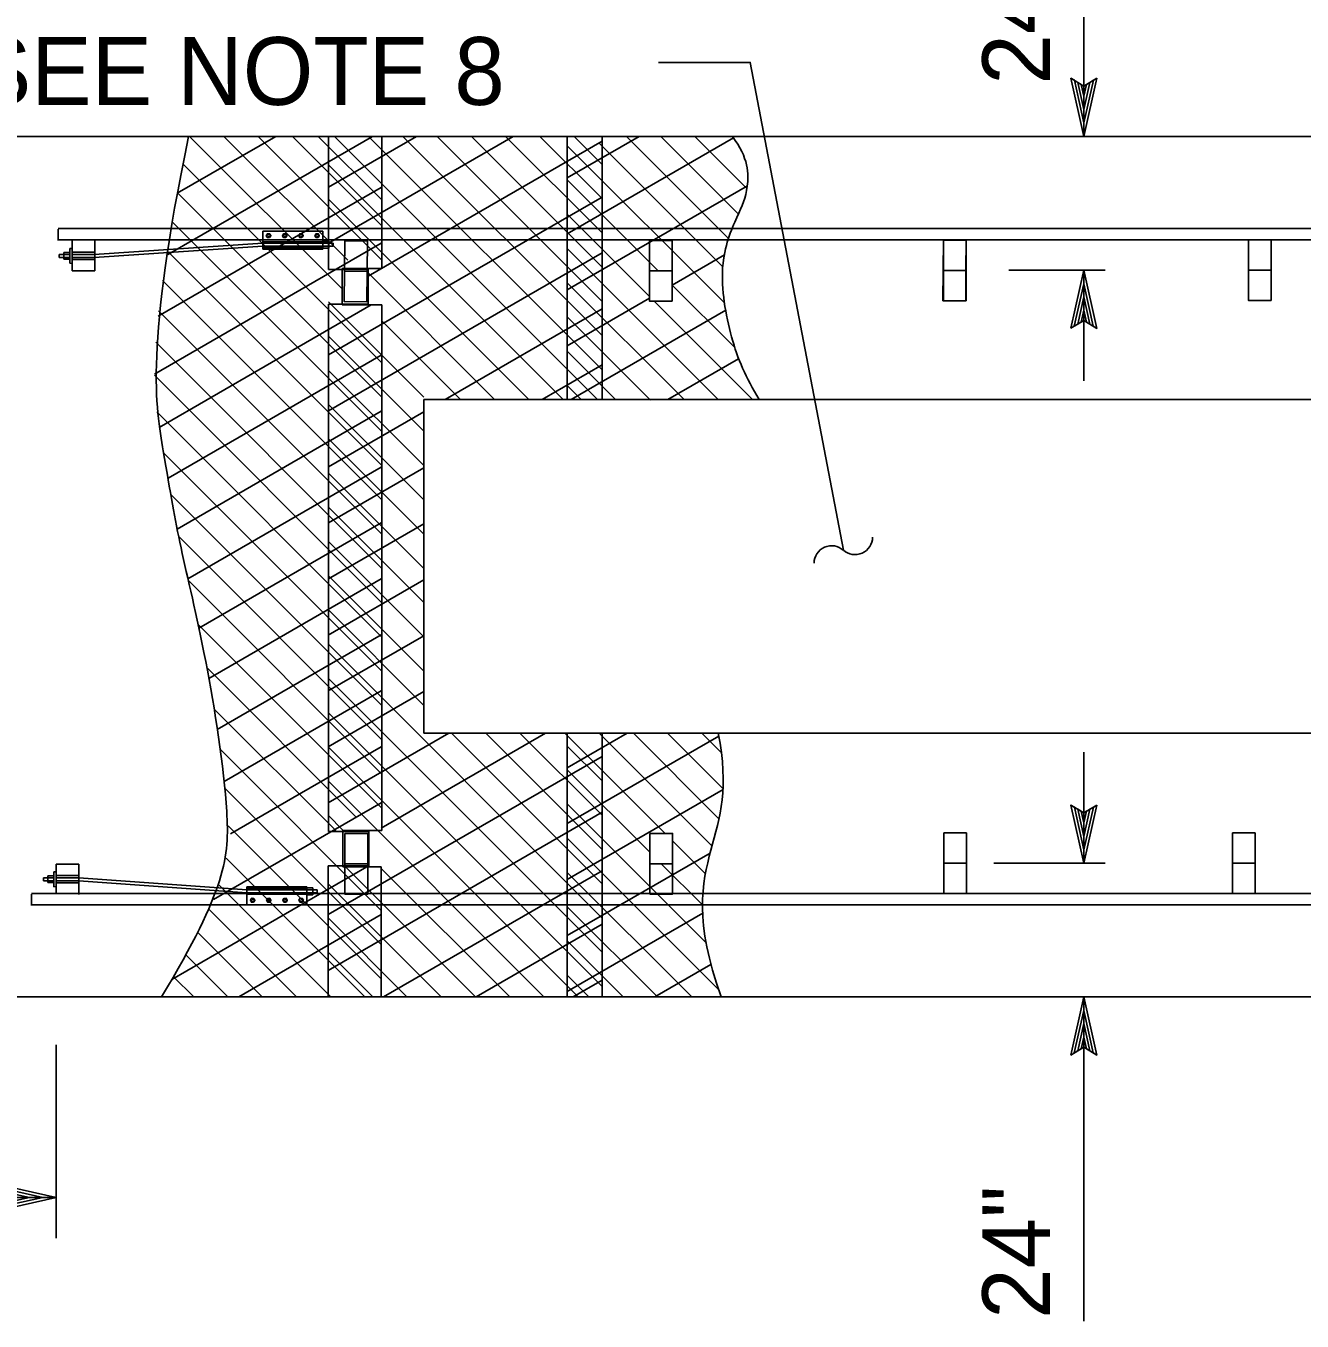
# Model space of a CAD drawing. Extents: x -893 to 867, y -474 to 712.
# Drawn here: x -588.6 to -456.8, y 253.3 to 387 of the extents above; entities that cross this region are included whole.
import ezdxf

# ---------------------------------------------------------------- set-up
doc = ezdxf.new("R2010")
doc.units = 0
for name, color, linetype in [('11 Undefined', 7, 'Continuous'), ('tcd_MISC', 7, 'Continuous'), ('tcd_RAILING', 7, 'Continuous'), ('tcd_RAILING-anno', 7, 'Continuous')]:
    doc.layers.add(name, color=color, linetype=linetype)

msp = doc.modelspace()

# ---------------------------------------------------------------- linework, layer by layer
at = {"layer": '11 Undefined'}
for p, q in [((-574.06, 363.27), (-552.75, 375.57)), ((-572.93, 369.7), (-562.75, 375.57)), ((-571.65, 375.57), (-555.91, 359.83)), ((-568.11, 375.57), (-555.32, 362.78)), ((-564.58, 375.57), (-551.81, 362.81)), ((-561.04, 375.57), (-551.81, 366.34)), ((-558.36, 375.57), (-551.81, 369.02)), ((-557.31, 364.56), (-538.23, 375.57)), ((-557.31, 370.33), (-548.23, 375.57)), ((-556.7, 375.57), (-529.55, 348.42)), ((-553.21, 361.15), (-529.07, 375.09)), ((-553.17, 375.57), (-529.07, 351.47)), ((-549.63, 375.57), (-529.07, 355.01)), ((-546.1, 375.57), (-529.07, 358.54)), ((-542.56, 375.57), (-529.07, 362.08)), ((-539.03, 375.57), (-529.07, 365.61)), ((-535.49, 375.57), (-529.07, 369.15)), ((-532.66, 371.28), (-525.23, 375.57)), ((-532.66, 365.51), (-515.49, 375.42)), ((-532.66, 374.61), (-516.39, 358.35)), ((-531.95, 375.57), (-529.07, 372.68)), ((-529.37, 374.86), (-516.57, 362.06)), ((-526.54, 375.57), (-516, 365.03)), ((-523.01, 375.57), (-514.99, 367.55)), ((-519.47, 375.57), (-514.1, 370.2)), ((-572.33, 372.72), (-551.81, 352.2)), ((-557.31, 372.64), (-533.08, 348.42)), ((-574.91, 357), (-551.86, 370.31)), ((-532.66, 371.08), (-523.26, 361.68)), ((-532.66, 359.73), (-514.06, 370.47)), ((-572.91, 369.76), (-551.81, 348.67)), ((-557.31, 353.01), (-529.07, 369.31)), ((-557.31, 369.1), (-536.62, 348.42)), ((-573.47, 366.78), (-551.81, 345.13)), ((-532.66, 367.54), (-524.16, 359.04)), ((-575.28, 351.02), (-551.86, 364.54)), ((-573.98, 363.76), (-551.81, 341.59)), ((-532.66, 364.01), (-517.07, 348.42)), ((-557.31, 347.24), (-529.07, 363.54)), ((-521.81, 360.22), (-516.41, 363.34)), ((-553.21, 361.48), (-540.16, 348.42)), ((-574.45, 360.69), (-551.81, 338.06)), ((-532.66, 360.47), (-520.6, 348.42)), ((-521.81, 360.23), (-515.38, 353.8)), ((-557.31, 358.5), (-547.48, 348.67)), ((-532.66, 353.96), (-524.16, 358.87)), ((-523.67, 358.55), (-513.53, 348.42)), ((-574.85, 357.56), (-551.86, 334.57)), ((-574.79, 345.52), (-552.89, 358.17)), ((-545.26, 348.42), (-529.07, 357.77)), ((-532.66, 356.94), (-524.05, 348.33)), ((-532.26, 348.42), (-516.28, 357.64)), ((-551.81, 356.54), (-543.69, 348.42)), ((-575.15, 354.32), (-551.86, 331.04)), ((-557.31, 354.96), (-547.48, 345.14)), ((-573.88, 340.28), (-551.86, 352.99)), ((-532.66, 353.4), (-527.67, 348.42)), ((-535.26, 348.42), (-529.07, 351.99)), ((-522.26, 348.42), (-514.98, 352.62)), ((-575.28, 350.92), (-551.86, 327.5)), ((-557.31, 351.42), (-547.48, 341.6)), ((-532.66, 349.86), (-531.21, 348.42)), ((-557.31, 347.89), (-547.48, 338.07)), ((-575.05, 347.15), (-551.86, 323.97)), ((-572.93, 335.05), (-551.86, 347.22)), ((-557.31, 341.46), (-547.48, 347.14)), ((-557.31, 344.35), (-547.48, 334.53)), ((-574.34, 342.9), (-551.86, 320.43)), ((-571.82, 329.92), (-551.86, 341.44)), ((-557.31, 335.69), (-547.48, 341.36)), ((-557.31, 340.82), (-547.48, 330.99)), ((-573.59, 338.62), (-551.86, 316.9)), ((-557.36, 337.33), (-547.48, 327.46)), ((-570.69, 324.8), (-551.86, 335.67)), ((-557.31, 329.92), (-547.48, 335.59)), ((-572.77, 334.27), (-551.86, 313.36)), ((-557.36, 333.8), (-547.48, 323.92)), ((-557.36, 330.26), (-547.48, 320.39)), ((-571.78, 329.74), (-551.86, 309.82)), ((-569.67, 319.62), (-551.86, 329.89)), ((-557.36, 324.11), (-547.48, 329.81)), ((-557.36, 326.73), (-547.48, 316.85)), ((-570.77, 325.19), (-551.86, 306.29)), ((-568.79, 314.35), (-551.86, 324.12)), ((-557.36, 318.34), (-547.48, 324.04)), ((-557.36, 323.19), (-529.07, 294.9)), ((-569.88, 320.77), (-554.41, 305.29)), ((-557.36, 319.65), (-529.07, 291.37)), ((-568.09, 308.98), (-551.86, 318.35)), ((-557.36, 312.57), (-547.48, 318.27)), ((-569.12, 316.47), (-556.57, 303.92)), ((-557.36, 316.12), (-529.07, 287.83)), ((-557.36, 306.79), (-544.89, 313.99)), ((-551.86, 304.19), (-534.89, 313.99)), ((-544.62, 313.99), (-529.07, 298.44)), ((-541.08, 313.99), (-529.07, 301.97)), ((-537.55, 313.99), (-529.07, 305.51)), ((-532.9, 313.99), (-522.54, 303.63)), ((-532.66, 310.41), (-526.46, 313.99)), ((-532.66, 304.64), (-517, 313.67)), ((-529.37, 313.99), (-517.71, 302.33)), ((-525.83, 313.99), (-516.99, 305.14)), ((-522.3, 313.99), (-516.56, 308.25)), ((-518.76, 313.99), (-516.73, 311.96)), ((-568.49, 312.31), (-551.86, 295.68)), ((-567.42, 303.59), (-551.86, 312.57)), ((-557.36, 312.58), (-531.53, 286.76)), ((-557.36, 295.25), (-529.07, 311.58)), ((-532.66, 312.63), (-529.07, 309.05)), ((-532.66, 310.21), (-524.13, 301.68)), ((-557.36, 309.05), (-535.07, 286.76)), ((-568.01, 308.3), (-551.86, 292.15)), ((-532.66, 298.86), (-516.56, 308.16)), ((-569.18, 296.81), (-551.86, 306.8)), ((-532.66, 306.67), (-518.31, 292.33)), ((-557.36, 289.47), (-529.07, 305.81)), ((-557.36, 305.51), (-555.83, 303.98)), ((-567.68, 304.42), (-551.86, 288.61)), ((-532.66, 303.14), (-517.02, 287.5)), ((-521.78, 302.87), (-518.38, 299.47)), ((-567.87, 301.08), (-553.55, 286.76)), ((-532.66, 293.09), (-517.9, 301.61)), ((-573.48, 288.55), (-553.34, 300.17)), ((-555.55, 300.17), (-542.14, 286.76)), ((-551.86, 300.02), (-538.6, 286.76)), ((-551.63, 286.76), (-529.07, 299.78)), ((-532.66, 299.6), (-519.81, 286.76)), ((-522.95, 300.5), (-518.67, 296.22)), ((-568.6, 298.28), (-557.08, 286.76)), ((-557.36, 298.44), (-545.67, 286.76)), ((-569.63, 295.77), (-560.62, 286.76)), ((-532.66, 296.07), (-523.35, 286.76)), ((-566.58, 286.76), (-551.86, 295.25)), ((-557.36, 294.91), (-549.21, 286.76)), ((-542.06, 286.76), (-529.07, 294.26)), ((-532.66, 287.32), (-518.66, 295.4)), ((-570.79, 293.4), (-564.15, 286.76)), ((-532.66, 292.53), (-526.88, 286.76)), ((-572.03, 291.1), (-567.69, 286.76)), ((-557.36, 291.37), (-552.74, 286.76)), ((-523.62, 286.76), (-517.82, 290.11)), ((-573.31, 288.84), (-571.23, 286.76)), ((-532.66, 289), (-530.42, 286.76)), ((-532.06, 286.76), (-529.07, 288.48))]:
    msp.add_line(p, q, dxfattribs=at)
for points in [[(-571.75, 375.57), (-576.28, 353.97), (-574.01, 341.15), (-572.81, 333.75), (-569.99, 322.51), (-567.18, 304.56), (-567.88, 297.89), (-574.54, 286.76)], [(-515.6, 375.57), (-513.94, 373.37), (-513.87, 369.95), (-514.96, 367.68), (-517.21, 362.5), (-515.87, 354.5), (-514.24, 350.67), (-512.83, 348.42)], [(-517.07, 313.99), (-515.93, 308.26), (-517.89, 302.43), (-519.59, 294.56), (-516.76, 286.76)]]:
    msp.add_open_spline(points, degree=3, dxfattribs=at)
at = {"layer": 'tcd_MISC'}
for p, q in [((-642.42, 375.57), (-431.67, 375.57)), ((-557.31, 375.57), (-557.31, 361.82)), ((-551.81, 375.57), (-551.81, 361.92)), ((-532.66, 348.42), (-532.66, 375.57)), ((-529.07, 348.42), (-529.07, 375.57)), ((-557.31, 361.82), (-553.21, 361.82)), ((-555.91, 361.92), (-555.91, 358.17)), ((-555.91, 361.92), (-551.81, 361.92)), ((-553.21, 361.82), (-553.21, 358.27)), ((-557.31, 358.27), (-553.21, 358.27)), ((-557.31, 358.27), (-557.31, 303.82)), ((-555.91, 358.17), (-551.81, 358.17)), ((-551.81, 358.17), (-551.81, 303.92)), ((-532.66, 286.76), (-532.66, 313.99)), ((-529.07, 286.76), (-529.07, 313.99)), ((-557.31, 303.82), (-553.13, 303.82)), ((-555.83, 303.92), (-555.83, 300.17)), ((-555.83, 303.92), (-551.81, 303.92)), ((-553.13, 303.82), (-553.13, 300.27)), ((-557.36, 300.27), (-553.13, 300.27)), ((-557.36, 300.27), (-557.36, 286.76)), ((-555.83, 300.17), (-551.86, 300.17)), ((-551.86, 300.17), (-551.86, 286.77)), ((-642.42, 286.76), (-431.62, 286.75))]:
    msp.add_line(p, q, dxfattribs=at)
at = {"layer": 'tcd_RAILING'}
for p, q in [((-585.24, 366.07), (-429.6, 366.07)), ((-585.24, 365.98), (-585.24, 364.81)), ((-564.09, 365.78), (-564.09, 363.93)), ((-564.09, 365.78), (-557.91, 365.78)), ((-557.91, 365.78), (-557.91, 363.93)), ((-585.24, 364.9), (-429.6, 364.9)), ((-584.02, 364.01), (-584.03, 362.47)), ((-583.77, 364.01), (-584.02, 364.01)), ((-583.78, 364.81), (-583.78, 361.69)), ((-581.5, 363.62), (-583.78, 363.62)), ((-564.09, 364.55), (-581.5, 363.39)), ((-564.09, 364.24), (-581.5, 363.08)), ((-581.43, 364.81), (-581.43, 361.68)), ((-564.09, 363.93), (-564.09, 364.86)), ((-564.09, 364.55), (-557.91, 364.55)), ((-564.09, 364.24), (-557.91, 364.24)), ((-564.09, 364.08), (-557.91, 364.08)), ((-564.09, 363.93), (-557.91, 363.93)), ((-564.08, 364.7), (-557.91, 364.7)), ((-557.91, 364.74), (-557.29, 364.74)), ((-557.91, 364.69), (-557.91, 364.1)), ((-557.91, 364.55), (-556.83, 364.55)), ((-557.91, 364.24), (-556.83, 364.24)), ((-557.91, 364.05), (-557.29, 364.04)), ((-557.29, 364.04), (-557.29, 364.74)), ((-556.83, 364.24), (-556.83, 364.55)), ((-585.11, 363.39), (-585.11, 363.08)), ((-584.03, 363.39), (-585.11, 363.39)), ((-584.02, 363.08), (-585.11, 363.08)), ((-584.64, 363.59), (-584.64, 362.89)), ((-584.03, 363.59), (-584.64, 363.59)), ((-584.03, 362.89), (-584.64, 362.89)), ((-584.02, 362.95), (-584.03, 363.53)), ((-583.78, 362.46), (-584.03, 362.47)), ((-581.5, 363.39), (-583.78, 363.39)), ((-581.5, 363.08), (-583.78, 363.08)), ((-581.5, 362.85), (-583.78, 362.85)), ((-581.43, 361.68), (-583.78, 361.69)), ((-547.48, 348.42), (-429.25, 348.42)), ((-547.48, 313.99), (-547.48, 348.42)), ((-547.48, 313.99), (-429.25, 313.99)), ((-585.42, 299.68), (-585.67, 299.68)), ((-585.67, 298.13), (-585.67, 299.68)), ((-585.42, 297.35), (-585.42, 300.46)), ((-583.08, 300.46), (-585.42, 300.46)), ((-583.08, 297.33), (-583.08, 300.46)), ((-586.75, 298.75), (-586.75, 299.06)), ((-585.67, 299.06), (-586.75, 299.06)), ((-585.67, 298.75), (-586.75, 298.75)), ((-586.29, 298.56), (-586.29, 299.25)), ((-585.67, 299.25), (-586.29, 299.25)), ((-585.67, 298.56), (-586.29, 298.56)), ((-585.67, 299.2), (-585.67, 298.62)), ((-585.42, 298.14), (-585.67, 298.13)), ((-583.08, 299.29), (-585.42, 299.29)), ((-583.08, 299.06), (-585.42, 299.06)), ((-583.08, 298.75), (-585.42, 298.75)), ((-583.08, 298.52), (-585.42, 298.52)), ((-565.73, 297.82), (-583.08, 299.06)), ((-565.73, 297.5), (-583.08, 298.75)), ((-565.73, 296.27), (-565.73, 298.12)), ((-565.73, 298.12), (-559.55, 298.12)), ((-565.73, 298.12), (-565.73, 297.2)), ((-559.55, 296.27), (-559.55, 298.12)), ((-587.99, 297.43), (-401.36, 297.43)), ((-587.99, 297.37), (-587.99, 296.2)), ((-565.73, 297.97), (-559.55, 297.97)), ((-565.73, 297.81), (-559.55, 297.82)), ((-565.73, 297.5), (-559.55, 297.5)), ((-565.73, 297.35), (-559.55, 297.35)), ((-559.55, 298), (-558.94, 298.01)), ((-559.55, 297.37), (-559.55, 297.95)), ((-559.55, 297.82), (-558.47, 297.81)), ((-559.55, 297.5), (-558.47, 297.51)), ((-559.55, 297.31), (-558.94, 297.31)), ((-558.94, 298.01), (-558.94, 297.31)), ((-558.47, 297.81), (-558.47, 297.51)), ((-587.99, 296.26), (-401.36, 296.26)), ((-565.73, 296.27), (-559.55, 296.27))]:
    msp.add_line(p, q, dxfattribs=at)
for points in [[(-563.39, 365.52), (-563.73, 365.31), (-563.74, 365.32), (-563.41, 365.52)], [(-563.41, 365.52), (-563.74, 365.32), (-563.62, 365.52), (-563.62, 365.52)], [(-563.28, 365.33), (-563.62, 365.12), (-563.73, 365.31), (-563.39, 365.52)], [(-563.27, 365.32), (-563.6, 365.12), (-563.62, 365.12), (-563.28, 365.33)], [(-563.39, 365.12), (-563.39, 365.12), (-563.6, 365.12), (-563.27, 365.32)], [(-561.61, 365.33), (-561.95, 365.12), (-562.06, 365.31), (-561.72, 365.52)], [(-561.72, 365.52), (-562.06, 365.31), (-562.06, 365.32), (-561.74, 365.52)], [(-561.74, 365.52), (-562.06, 365.32), (-561.95, 365.52), (-561.95, 365.52)], [(-561.61, 365.32), (-561.93, 365.12), (-561.95, 365.12), (-561.61, 365.33)], [(-561.72, 365.12), (-561.72, 365.12), (-561.93, 365.12), (-561.61, 365.32)], [(-559.94, 365.33), (-560.28, 365.12), (-560.39, 365.31), (-560.05, 365.52)], [(-560.05, 365.52), (-560.39, 365.31), (-560.39, 365.32), (-560.07, 365.52)], [(-560.07, 365.52), (-560.39, 365.32), (-560.28, 365.52), (-560.28, 365.52)], [(-559.93, 365.32), (-560.25, 365.12), (-560.28, 365.12), (-559.94, 365.33)], [(-560.05, 365.12), (-560.05, 365.12), (-560.25, 365.12), (-559.93, 365.32)], [(-558.37, 365.52), (-558.71, 365.31), (-558.72, 365.32), (-558.4, 365.52)], [(-558.4, 365.52), (-558.72, 365.32), (-558.6, 365.52), (-558.6, 365.52)], [(-558.27, 365.33), (-558.6, 365.12), (-558.71, 365.31), (-558.37, 365.52)], [(-558.26, 365.32), (-558.58, 365.12), (-558.6, 365.12), (-558.27, 365.33)], [(-558.37, 365.12), (-558.37, 365.12), (-558.58, 365.12), (-558.26, 365.32)], [(-555.64, 364.79), (-553.29, 364.77), (-553.32, 361.64), (-555.67, 361.66)], [(-524.16, 361.68), (-521.81, 361.68), (-521.81, 364.81), (-524.16, 364.81)], [(-493.82, 364.87), (-491.47, 364.85), (-491.5, 361.73), (-493.84, 361.74)], [(-493.82, 361.74), (-491.47, 361.74), (-491.47, 364.87), (-493.82, 364.87)], [(-462.33, 364.9), (-459.99, 364.9), (-459.99, 361.77), (-462.33, 361.77)], [(-553.32, 361.64), (-555.67, 361.66), (-555.69, 358.53), (-553.34, 358.51)], [(-521.81, 358.55), (-524.16, 358.55), (-524.16, 361.68), (-521.81, 361.68)], [(-491.5, 361.73), (-493.84, 361.74), (-493.87, 358.61), (-491.52, 358.6)], [(-491.47, 358.61), (-493.82, 358.61), (-493.82, 361.74), (-491.47, 361.74)], [(-459.99, 361.77), (-462.33, 361.77), (-462.33, 358.64), (-459.99, 358.64)], [(-555.61, 300.48), (-553.26, 300.48), (-553.26, 303.61), (-555.61, 303.61)], [(-555.61, 303.61), (-553.26, 303.61), (-553.26, 300.48), (-555.61, 300.48)], [(-524.13, 303.63), (-521.78, 303.63), (-521.78, 300.5), (-524.13, 300.5)], [(-493.79, 303.69), (-491.44, 303.69), (-491.44, 300.56), (-493.79, 300.56)], [(-493.79, 303.69), (-491.44, 303.69), (-491.44, 300.56), (-493.79, 300.56)], [(-463.98, 303.69), (-461.63, 303.69), (-461.63, 300.56), (-463.98, 300.56)], [(-553.26, 297.35), (-555.61, 297.35), (-555.61, 300.48), (-553.26, 300.48)], [(-553.26, 300.48), (-555.61, 300.48), (-555.61, 297.35), (-553.26, 297.35)], [(-521.78, 300.5), (-524.13, 300.5), (-524.13, 297.37), (-521.78, 297.37)], [(-491.44, 300.56), (-493.79, 300.56), (-493.79, 297.43), (-491.44, 297.43)], [(-491.44, 300.56), (-493.79, 300.56), (-493.79, 297.43), (-491.44, 297.43)], [(-461.63, 300.56), (-463.98, 300.56), (-463.98, 297.43), (-461.63, 297.43)], [(-564.93, 296.72), (-565.27, 296.93), (-565.38, 296.74), (-565.04, 296.54)], [(-564.92, 296.74), (-565.24, 296.94), (-565.27, 296.93), (-564.93, 296.72)], [(-565.04, 296.93), (-565.04, 296.93), (-565.24, 296.94), (-564.92, 296.74)], [(-563.26, 296.72), (-563.59, 296.93), (-563.7, 296.74), (-563.37, 296.53)], [(-563.25, 296.73), (-563.57, 296.93), (-563.59, 296.93), (-563.26, 296.72)], [(-563.37, 296.94), (-563.37, 296.94), (-563.57, 296.93), (-563.25, 296.73)], [(-561.58, 296.72), (-561.92, 296.93), (-562.03, 296.74), (-561.69, 296.53)], [(-561.58, 296.73), (-561.9, 296.93), (-561.92, 296.93), (-561.58, 296.72)], [(-561.69, 296.94), (-561.69, 296.94), (-561.9, 296.93), (-561.58, 296.73)], [(-559.91, 296.72), (-560.25, 296.94), (-560.36, 296.75), (-560.02, 296.53)], [(-559.9, 296.74), (-560.22, 296.94), (-560.25, 296.94), (-559.91, 296.72)], [(-560.02, 296.93), (-560.02, 296.93), (-560.22, 296.94), (-559.9, 296.74)], [(-565.04, 296.54), (-565.38, 296.74), (-565.38, 296.74), (-565.06, 296.54)], [(-565.06, 296.54), (-565.38, 296.74), (-565.27, 296.53), (-565.27, 296.53)], [(-563.37, 296.53), (-563.7, 296.74), (-563.71, 296.73), (-563.39, 296.53)], [(-563.39, 296.53), (-563.71, 296.73), (-563.59, 296.53), (-563.59, 296.53)], [(-561.69, 296.53), (-562.03, 296.74), (-562.04, 296.73), (-561.72, 296.54)], [(-561.72, 296.54), (-562.04, 296.73), (-561.92, 296.54), (-561.92, 296.54)], [(-560.02, 296.53), (-560.36, 296.75), (-560.37, 296.74), (-560.04, 296.54)], [(-560.04, 296.54), (-560.37, 296.74), (-560.25, 296.53), (-560.25, 296.53)]]:
    msp.add_lwpolyline(points, close=True, dxfattribs=at)
at = {"layer": 'tcd_RAILING-anno'}
for p, q in [((-479.32, 375.57), (-479.32, 406.2)), ((-480.65, 381.57), (-480.65, 381.57)), ((-477.98, 381.57), (-477.98, 381.57)), ((-479.32, 375.57), (-479.32, 375.57)), ((-487.07, 361.77), (-477.11, 361.77)), ((-479.32, 350.35), (-479.32, 361.77)), ((-479.32, 361.77), (-479.32, 361.77)), ((-480.66, 355.77), (-480.66, 355.77)), ((-477.99, 355.77), (-477.99, 355.77)), ((-479.32, 300.56), (-479.32, 312.02)), ((-480.65, 306.56), (-480.65, 306.56)), ((-477.98, 306.56), (-477.98, 306.56)), ((-488.6, 300.56), (-477.11, 300.56)), ((-479.32, 300.56), (-479.32, 300.56)), ((-479.32, 253.3), (-479.32, 286.76)), ((-479.32, 286.76), (-479.32, 286.76)), ((-585.42, 261.87), (-585.42, 281.82)), ((-480.66, 280.76), (-480.66, 280.76)), ((-477.99, 280.76), (-477.99, 280.76)), ((-642.42, 266.06), (-585.42, 266.06)), ((-585.42, 266.06), (-585.42, 266.06))]:
    msp.add_line(p, q, dxfattribs=at)
msp.add_lwpolyline([(-523.24, 383.21), (-513.76, 383.21), (-504.15, 332.87)], dxfattribs=at)
for points in [[(-477.98, 381.57), (-479.32, 375.57), (-480.65, 381.57), (-480.29, 381.36), (-479.32, 376.96), (-478.33, 381.36), (-478.69, 381.15), (-479.32, 378.33), (-479.94, 381.14), (-479.58, 380.93), (-479.31, 379.71), (-479.04, 380.93), (-479.32, 380.77), (-480.65, 381.57), (-479.32, 380.77)], [(-480.66, 355.77), (-479.32, 361.77), (-477.99, 355.76), (-478.34, 355.98), (-479.31, 360.37), (-480.3, 355.98), (-479.95, 356.19), (-479.32, 359), (-478.7, 356.19), (-479.05, 356.41), (-479.32, 357.62), (-479.59, 356.4), (-479.32, 356.57), (-477.99, 355.76), (-479.32, 356.57)], [(-477.98, 306.56), (-479.32, 300.56), (-480.65, 306.56), (-480.29, 306.35), (-479.32, 301.95), (-478.33, 306.35), (-478.69, 306.14), (-479.32, 303.32), (-479.94, 306.14), (-479.58, 305.92), (-479.31, 304.71), (-479.04, 305.93), (-479.32, 305.76), (-480.65, 306.56), (-479.32, 305.76)], [(-480.66, 280.76), (-479.32, 286.76), (-477.99, 280.76), (-478.34, 280.97), (-479.31, 285.37), (-480.3, 280.97), (-479.95, 281.18), (-479.32, 284), (-478.7, 281.19), (-479.05, 281.4), (-479.32, 282.61), (-479.59, 281.39), (-479.32, 281.56), (-477.99, 280.76), (-479.32, 281.56)], [(-591.42, 267.4), (-585.42, 266.06), (-591.42, 264.73), (-591.21, 265.09), (-586.81, 266.06), (-591.21, 267.05), (-591, 266.69), (-588.18, 266.06), (-591, 265.44), (-590.78, 265.8), (-589.57, 266.07), (-590.79, 266.34), (-590.62, 266.06), (-591.42, 264.73), (-590.62, 266.06)]]:
    msp.add_lwpolyline(points, close=True, dxfattribs=at)
for centre, start, end in [((-502.94, 334.22), 228.1526, 359.6502), ((-505.36, 331.51), 48.1526, 179.6502)]:
    msp.add_arc(centre, 1.81, start, end, dxfattribs=at)

# ---------------------------------------------------------------- texts
for p in [(-482.8, 380.91), (-482.8, 253.54)]:
    msp.add_text('24"', height=7, rotation=90, dxfattribs=at).set_placement(p)
msp.add_text('SEE NOTE 8', height=7, dxfattribs=at).set_placement((-594.25, 378.82))

doc.saveas('drawing.dxf')
